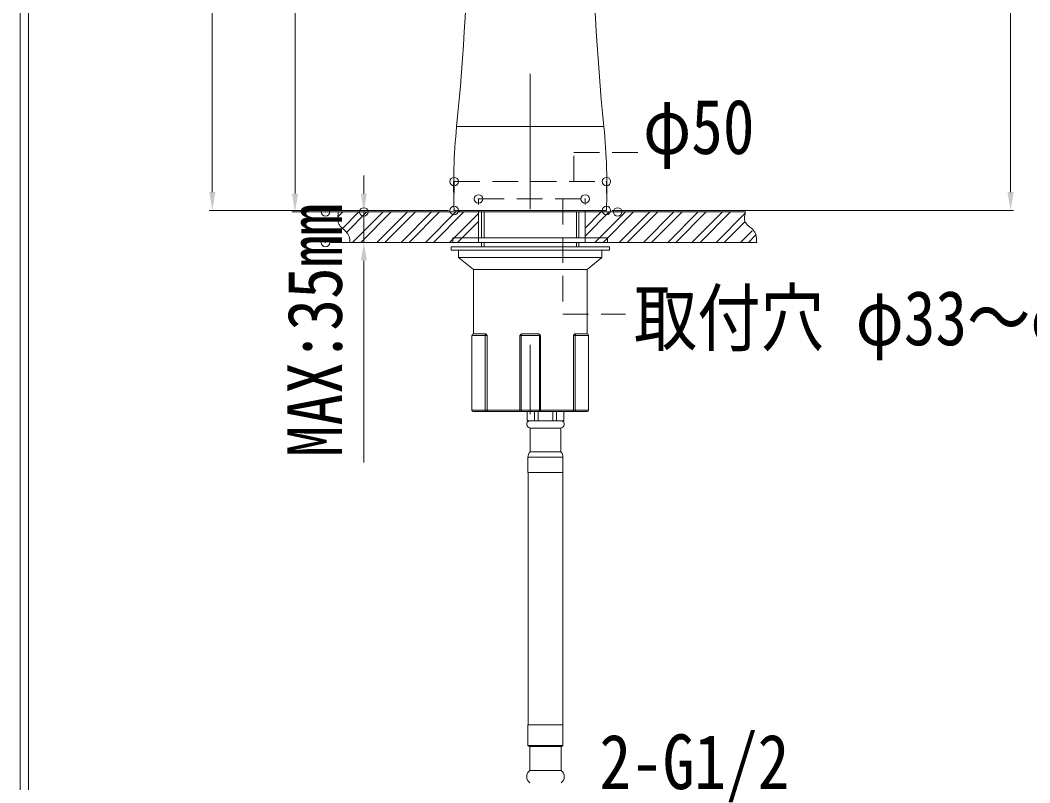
# Model space of a CAD drawing. Units: millimetres, scale not verified. Extents: x -973 to -442, y -383 to 383.
# Drawn here: x -972.9 to -641.5, y -250.2 to 0 of the extents above; entities that cross this region are included whole.
import ezdxf
from ezdxf.enums import TextEntityAlignment as Align

# ---------------------------------------------------------------- set-up
doc = ezdxf.new("R2010")
doc.units = ezdxf.units.MM
doc.header["$LTSCALE"] = 7
doc.header["$PDMODE"] = 32
doc.header["$PDSIZE"] = 2.8
doc.linetypes.add('DASHED1', pattern=[1.8, 1.2, -0.6])
doc.linetypes.add('USER1', pattern=[50.8, 31.75, -6.35, 6.35, -6.35])
for name, color, linetype, lineweight in [('0-0_0', 7, 'Continuous', 18), ('0-E_DEFAULT_1', 1, 'USER1', 18), ('1-0_ｳﾟｴ醯ﾟ', 4, 'Continuous', 18), ('1-4_ｴﾖﾊｵﾏﾟ', 3, 'Continuous', 18), ('1-5_02___PRT_ALL_AXES', 7, 'Continuous', 18)]:
    doc.layers.add(name, color=color, linetype=linetype, lineweight=lineweight)
doc.styles.add('ＭＳ ゴシック', font='')
doc.styles.get('ＭＳ ゴシック').set_extended_font_data('MS Gothic')

# ---------------------------------------------------------------- blocks, each defined once
blk = doc.blocks.new('X161')
at = {"layer": '1-0_ｳﾟｴ醯ﾟ'}
for p, q in [((-628.628, 290.661), (-627.035, 292.254)), ((-627.118, 286.868), (-621.731, 292.255)), ((-625.779, 285.556), (-619.079, 292.256)), ((-623.777, 282.255), (-613.775, 292.257)), ((-621.124, 282.256), (-611.123, 292.257)), ((-615.82, 282.257), (-605.819, 292.258)), ((-613.168, 282.257), (-603.167, 292.258)), ((-607.864, 282.258), (-597.862, 292.259)), ((-605.212, 282.258), (-595.21, 292.26)), ((-599.907, 282.259), (-589.906, 292.261)), ((-597.255, 282.26), (-587.254, 292.261)), ((-591.951, 282.261), (-582.47, 291.742)), ((-547.47, 284.316), (-539.516, 292.269)), ((-547.47, 286.967), (-542.169, 292.268)), ((-544.213, 282.269), (-534.212, 292.27)), ((-541.561, 282.27), (-531.56, 292.27)), ((-536.256, 282.271), (-526.256, 292.271)), ((-533.604, 282.271), (-523.604, 292.271)), ((-528.3, 282.272), (-518.3, 292.272)), ((-525.648, 282.273), (-515.648, 292.273)), ((-520.343, 282.274), (-510.344, 292.274)), ((-517.691, 282.274), (-507.691, 292.274)), ((-512.387, 282.276), (-502.387, 292.275)), ((-509.735, 282.276), (-499.735, 292.275)), ((-504.43, 282.277), (-494.889, 291.818)), ((-589.299, 282.261), (-582.47, 289.091)), ((-501.778, 282.278), (-494.931, 289.124)), ((-496.474, 282.279), (-492.658, 286.094)), ((-493.822, 282.279), (-491.474, 284.626))]:
    blk.add_line(p, q, dxfattribs=at)

msp = doc.modelspace()

# ---------------------------------------------------------------- linework, layer by layer
at = {"layer": '0-0_0', "color": 4, "linetype": 'DASHED1', "lineweight": 9}
for p, q in [((-830.46, -52.975), (-830.46, -56.809)), ((-822.462, -58.658), (-822.462, -60.484))]:
    msp.add_line(p, q, dxfattribs=at)
at = {"layer": '0-0_0'}
for p, q in [((-822.462, -72.919), (-822.462, -62.419)), ((-821.46, -71.419), (-821.46, -62.919)), ((-787.462, -72.919), (-787.462, -62.419)), ((-785.961, -72.916), (-731.12, -72.906)), ((-864.739, -72.931), (-825.158, -72.923)), ((-821.46, -74.419), (-821.46, -72.919)), ((-824.11, -102.919), (-824.11, -81.777)), ((-786.81, -102.919), (-786.81, -81.777)), ((-824.611, -103.419), (-824.611, -127.919)), ((-819.638, -103.419), (-824.611, -103.419)), ((-820.178, -102.919), (-824.111, -102.919)), ((-820.459, -102.92), (-820.473, -102.919)), ((-820.245, -127.919), (-820.245, -103.419)), ((-819.648, -103.403), (-819.638, -103.419)), ((-819.638, -127.919), (-819.638, -103.419)), ((-808.864, -103.419), (-808.864, -127.919)), ((-802.055, -103.419), (-808.864, -103.419)), ((-808.456, -103.419), (-808.456, -127.919)), ((-808.045, -102.919), (-808.02, -102.919)), ((-802.899, -102.919), (-808.02, -102.919)), ((-802.463, -127.919), (-802.463, -103.419)), ((-802.073, -103.401), (-802.055, -103.419)), ((-802.055, -127.919), (-802.055, -103.419)), ((-791.282, -103.419), (-791.282, -127.919)), ((-786.308, -103.419), (-791.282, -103.419)), ((-790.76, -102.919), (-790.741, -102.919)), ((-786.808, -102.919), (-790.741, -102.919)), ((-790.674, -103.419), (-790.674, -127.919)), ((-790.461, -102.92), (-790.446, -102.919)), ((-786.308, -103.419), (-786.308, -127.919)), ((-786.308, -127.919), (-824.611, -127.919)), ((-786.808, -128.419), (-824.111, -128.419)), ((-820.245, -127.933), (-820.245, -127.919)), ((-806.47, -128.419), (-806.47, -131.419)), ((-804.062, -128.419), (-804.062, -131.419)), ((-802.868, -128.419), (-802.868, -131.419)), ((-798.051, -128.419), (-798.051, -131.419)), ((-796.857, -128.419), (-796.857, -131.419)), ((-794.449, -128.419), (-794.449, -131.419)), ((-790.674, -127.933), (-790.674, -127.919)), ((-794.41, -131.419), (-806.51, -131.419))]:
    msp.add_line(p, q, dxfattribs=at)
at = {"layer": '0-0_0', "color": 2}
for p, q in [((-820.61, -71.419), (-820.61, -62.919)), ((-790.31, -71.419), (-790.31, -62.919)), ((-820.61, -74.419), (-820.61, -72.919)), ((-790.31, -74.419), (-790.31, -72.919))]:
    msp.add_line(p, q, dxfattribs=at)
at = {"layer": '0-0_0', "color": 4}
msp.add_line((-731.135, -72.607), (-731.12, -72.906), dxfattribs=at)
at = {"layer": '0-0_0'}
msp.add_lwpolyline([(-972.904, 382.669), (-972.904, -382.669), (-442.019, -382.669), (-442.019, 382.669)], close=True, dxfattribs=at)
for points in [[(-970.21, 350.975), (-970.21, 379.974), (-970.21, -379.974), (-444.714, -379.974), (-444.714, 379.974), (-970.21, 379.974)], [(-820.245, -103.419), (-820.245, -103.404), (-820.246, -103.39), (-820.246, -103.375), (-820.247, -103.361), (-820.248, -103.346), (-820.249, -103.331), (-820.25, -103.317), (-820.252, -103.303), (-820.253, -103.288), (-820.255, -103.274), (-820.257, -103.259), (-820.26, -103.245), (-820.262, -103.231), (-820.264, -103.217), (-820.267, -103.203), (-820.27, -103.189), (-820.273, -103.176), (-820.277, -103.162), (-820.281, -103.148), (-820.285, -103.134), (-820.289, -103.121), (-820.294, -103.107), (-820.3, -103.093), (-820.306, -103.079), (-820.312, -103.065), (-820.319, -103.051), (-820.327, -103.036), (-820.335, -103.022), (-820.343, -103.009), (-820.353, -102.996), (-820.362, -102.983), (-820.373, -102.971), (-820.383, -102.96), (-820.395, -102.95), (-820.406, -102.941), (-820.419, -102.933), (-820.432, -102.927), (-820.445, -102.923), (-820.459, -102.92)], [(-820.178, -102.919), (-820.159, -102.919), (-820.14, -102.922), (-820.122, -102.925), (-820.104, -102.93), (-820.086, -102.935), (-820.068, -102.942), (-820.051, -102.95), (-820.034, -102.959), (-820.017, -102.969), (-820, -102.979), (-819.984, -102.99), (-819.968, -103.002), (-819.952, -103.015), (-819.937, -103.028), (-819.922, -103.041), (-819.908, -103.055), (-819.894, -103.068), (-819.88, -103.083), (-819.867, -103.097), (-819.854, -103.111), (-819.842, -103.126), (-819.83, -103.14), (-819.818, -103.155), (-819.806, -103.17), (-819.795, -103.185), (-819.784, -103.2), (-819.773, -103.215), (-819.762, -103.23), (-819.752, -103.245), (-819.741, -103.261), (-819.73, -103.276), (-819.72, -103.292), (-819.709, -103.308), (-819.699, -103.323), (-819.689, -103.339), (-819.678, -103.355), (-819.668, -103.371), (-819.658, -103.387), (-819.648, -103.403)], [(-808.864, -103.419), (-808.846, -103.401), (-808.829, -103.383), (-808.811, -103.365), (-808.793, -103.347), (-808.776, -103.329), (-808.758, -103.311), (-808.74, -103.293), (-808.722, -103.275), (-808.703, -103.258), (-808.685, -103.241), (-808.667, -103.224), (-808.648, -103.207), (-808.629, -103.19), (-808.61, -103.174), (-808.59, -103.157), (-808.571, -103.142), (-808.551, -103.126), (-808.531, -103.111), (-808.511, -103.096), (-808.49, -103.082), (-808.469, -103.068), (-808.448, -103.054), (-808.427, -103.041), (-808.405, -103.028), (-808.383, -103.016), (-808.36, -103.005), (-808.337, -102.994), (-808.314, -102.983), (-808.291, -102.974), (-808.267, -102.965), (-808.244, -102.956), (-808.219, -102.949), (-808.195, -102.942), (-808.17, -102.936), (-808.146, -102.931), (-808.121, -102.927), (-808.096, -102.923), (-808.07, -102.921), (-808.045, -102.919)], [(-802.899, -102.919), (-802.874, -102.919), (-802.849, -102.921), (-802.824, -102.923), (-802.799, -102.927), (-802.774, -102.931), (-802.749, -102.936), (-802.724, -102.942), (-802.7, -102.949), (-802.676, -102.956), (-802.652, -102.965), (-802.628, -102.974), (-802.605, -102.983), (-802.582, -102.994), (-802.559, -103.005), (-802.537, -103.016), (-802.514, -103.028), (-802.493, -103.041), (-802.471, -103.054), (-802.45, -103.068), (-802.429, -103.082), (-802.408, -103.096), (-802.388, -103.111), (-802.368, -103.126), (-802.348, -103.142), (-802.329, -103.157), (-802.309, -103.174), (-802.29, -103.19), (-802.271, -103.207), (-802.253, -103.224), (-802.234, -103.241), (-802.216, -103.258), (-802.197, -103.275), (-802.179, -103.293), (-802.161, -103.311), (-802.144, -103.329), (-802.126, -103.347), (-802.108, -103.365), (-802.09, -103.383), (-802.073, -103.401)], [(-791.282, -103.419), (-791.271, -103.403), (-791.261, -103.387), (-791.251, -103.371), (-791.241, -103.355), (-791.23, -103.339), (-791.22, -103.323), (-791.21, -103.308), (-791.199, -103.292), (-791.189, -103.276), (-791.178, -103.261), (-791.168, -103.245), (-791.157, -103.23), (-791.146, -103.215), (-791.135, -103.2), (-791.124, -103.185), (-791.113, -103.17), (-791.101, -103.155), (-791.089, -103.14), (-791.077, -103.126), (-791.065, -103.111), (-791.052, -103.097), (-791.039, -103.083), (-791.025, -103.068), (-791.011, -103.055), (-790.997, -103.041), (-790.982, -103.028), (-790.967, -103.015), (-790.951, -103.002), (-790.935, -102.99), (-790.919, -102.979), (-790.902, -102.969), (-790.886, -102.959), (-790.868, -102.95), (-790.851, -102.942), (-790.833, -102.935), (-790.815, -102.93), (-790.797, -102.925), (-790.779, -102.922), (-790.76, -102.919)], [(-790.674, -103.419), (-790.674, -103.404), (-790.673, -103.39), (-790.673, -103.375), (-790.672, -103.361), (-790.671, -103.346), (-790.67, -103.331), (-790.669, -103.317), (-790.667, -103.303), (-790.666, -103.288), (-790.664, -103.274), (-790.662, -103.259), (-790.66, -103.245), (-790.657, -103.231), (-790.655, -103.217), (-790.652, -103.203), (-790.649, -103.189), (-790.646, -103.176), (-790.642, -103.162), (-790.639, -103.148), (-790.634, -103.134), (-790.63, -103.121), (-790.625, -103.107), (-790.619, -103.093), (-790.614, -103.079), (-790.607, -103.065), (-790.6, -103.051), (-790.592, -103.036), (-790.584, -103.022), (-790.576, -103.009), (-790.567, -102.996), (-790.557, -102.983), (-790.547, -102.971), (-790.536, -102.96), (-790.524, -102.95), (-790.513, -102.941), (-790.5, -102.933), (-790.488, -102.927), (-790.474, -102.923), (-790.461, -102.92)], [(-820.473, -128.419), (-820.459, -128.418), (-820.445, -128.415), (-820.432, -128.41), (-820.419, -128.404), (-820.406, -128.397), (-820.395, -128.388), (-820.383, -128.378), (-820.373, -128.367), (-820.362, -128.355), (-820.353, -128.342), (-820.343, -128.329), (-820.335, -128.315), (-820.327, -128.301), (-820.319, -128.287), (-820.312, -128.273), (-820.306, -128.259), (-820.3, -128.245), (-820.294, -128.231), (-820.289, -128.217), (-820.285, -128.203), (-820.281, -128.189), (-820.277, -128.176), (-820.273, -128.162), (-820.27, -128.148), (-820.267, -128.134), (-820.264, -128.12), (-820.262, -128.106), (-820.26, -128.092), (-820.257, -128.078), (-820.255, -128.064), (-820.253, -128.049), (-820.252, -128.035), (-820.25, -128.02), (-820.249, -128.006), (-820.248, -127.991), (-820.247, -127.977), (-820.246, -127.962), (-820.246, -127.948), (-820.245, -127.933)], [(-819.625, -128.048), (-819.627, -128.033), (-819.63, -128.019), (-819.632, -128.005), (-819.634, -127.991), (-819.635, -127.976), (-819.636, -127.962), (-819.637, -127.947), (-819.637, -127.933), (-819.638, -127.919)], [(-819.257, -128.419), (-819.272, -128.418), (-819.286, -128.417), (-819.301, -128.415), (-819.315, -128.413), (-819.329, -128.41), (-819.343, -128.406), (-819.357, -128.401), (-819.37, -128.396), (-819.384, -128.39), (-819.397, -128.384), (-819.41, -128.377), (-819.422, -128.369), (-819.434, -128.361), (-819.446, -128.353), (-819.457, -128.344), (-819.468, -128.335), (-819.479, -128.325), (-819.489, -128.315), (-819.499, -128.304), (-819.509, -128.293), (-819.518, -128.282), (-819.527, -128.271), (-819.536, -128.259), (-819.544, -128.247), (-819.552, -128.235), (-819.559, -128.223), (-819.566, -128.21), (-819.573, -128.197), (-819.579, -128.185), (-819.585, -128.171), (-819.591, -128.158), (-819.596, -128.145), (-819.602, -128.131), (-819.606, -128.117), (-819.611, -128.104), (-819.615, -128.09), (-819.618, -128.076), (-819.622, -128.062), (-819.625, -128.048)], [(-808.862, -128.016), (-808.863, -128.005), (-808.863, -127.994), (-808.863, -127.983), (-808.863, -127.973), (-808.863, -127.962), (-808.864, -127.951), (-808.864, -127.94), (-808.864, -127.93), (-808.864, -127.919)], [(-808.773, -128.419), (-808.782, -128.416), (-808.791, -128.41), (-808.798, -128.401), (-808.803, -128.39), (-808.808, -128.378), (-808.813, -128.367), (-808.817, -128.356), (-808.821, -128.345), (-808.824, -128.335), (-808.826, -128.325), (-808.829, -128.314), (-808.831, -128.304), (-808.833, -128.294), (-808.835, -128.284), (-808.837, -128.274), (-808.838, -128.264), (-808.84, -128.253), (-808.842, -128.243), (-808.843, -128.232), (-808.845, -128.222), (-808.846, -128.211), (-808.848, -128.2), (-808.849, -128.19), (-808.85, -128.179), (-808.851, -128.168), (-808.853, -128.157), (-808.854, -128.146), (-808.855, -128.135), (-808.856, -128.124), (-808.857, -128.113), (-808.857, -128.102), (-808.858, -128.091), (-808.859, -128.081), (-808.86, -128.07), (-808.86, -128.059), (-808.861, -128.048), (-808.861, -128.037), (-808.862, -128.027), (-808.862, -128.016)], [(-802.147, -128.419), (-802.137, -128.416), (-802.128, -128.41), (-802.122, -128.401), (-802.116, -128.39), (-802.111, -128.378), (-802.106, -128.367), (-802.102, -128.356), (-802.099, -128.345), (-802.096, -128.335), (-802.093, -128.325), (-802.09, -128.314), (-802.088, -128.304), (-802.086, -128.294), (-802.084, -128.284), (-802.082, -128.274), (-802.081, -128.264), (-802.079, -128.253), (-802.077, -128.243), (-802.076, -128.232), (-802.074, -128.222), (-802.073, -128.211), (-802.072, -128.2), (-802.07, -128.19), (-802.069, -128.179), (-802.068, -128.168), (-802.067, -128.157), (-802.066, -128.146), (-802.064, -128.135), (-802.064, -128.124), (-802.063, -128.113), (-802.062, -128.102), (-802.061, -128.091), (-802.06, -128.081), (-802.06, -128.07), (-802.059, -128.059), (-802.058, -128.048), (-802.058, -128.037), (-802.057, -128.027), (-802.057, -128.016)], [(-802.057, -128.016), (-802.057, -128.005), (-802.056, -127.994), (-802.056, -127.983), (-802.056, -127.973), (-802.056, -127.962), (-802.056, -127.951), (-802.055, -127.94), (-802.055, -127.93), (-802.055, -127.919)], [(-791.662, -128.419), (-791.647, -128.418), (-791.633, -128.417), (-791.619, -128.415), (-791.604, -128.413), (-791.59, -128.41), (-791.576, -128.406), (-791.562, -128.401), (-791.549, -128.396), (-791.535, -128.39), (-791.522, -128.384), (-791.509, -128.377), (-791.497, -128.369), (-791.485, -128.361), (-791.473, -128.353), (-791.462, -128.344), (-791.451, -128.335), (-791.44, -128.325), (-791.43, -128.315), (-791.42, -128.304), (-791.41, -128.293), (-791.401, -128.282), (-791.392, -128.271), (-791.383, -128.259), (-791.375, -128.247), (-791.367, -128.235), (-791.36, -128.223), (-791.353, -128.21), (-791.346, -128.197), (-791.34, -128.185), (-791.334, -128.171), (-791.328, -128.158), (-791.323, -128.145), (-791.318, -128.131), (-791.313, -128.117), (-791.309, -128.104), (-791.305, -128.09), (-791.301, -128.076), (-791.298, -128.062), (-791.294, -128.048)], [(-791.294, -128.048), (-791.292, -128.033), (-791.289, -128.019), (-791.287, -128.005), (-791.286, -127.991), (-791.284, -127.976), (-791.283, -127.962), (-791.282, -127.947), (-791.282, -127.933), (-791.282, -127.919)], [(-790.446, -128.419), (-790.461, -128.418), (-790.474, -128.415), (-790.488, -128.41), (-790.5, -128.404), (-790.513, -128.397), (-790.524, -128.388), (-790.536, -128.378), (-790.547, -128.367), (-790.557, -128.355), (-790.567, -128.342), (-790.576, -128.329), (-790.584, -128.315), (-790.592, -128.301), (-790.6, -128.287), (-790.607, -128.273), (-790.614, -128.259), (-790.619, -128.245), (-790.625, -128.231), (-790.63, -128.217), (-790.634, -128.203), (-790.639, -128.189), (-790.642, -128.176), (-790.646, -128.162), (-790.649, -128.148), (-790.652, -128.134), (-790.655, -128.12), (-790.657, -128.106), (-790.66, -128.092), (-790.662, -128.078), (-790.664, -128.064), (-790.666, -128.049), (-790.667, -128.035), (-790.669, -128.02), (-790.67, -128.006), (-790.671, -127.991), (-790.672, -127.977), (-790.673, -127.962), (-790.673, -127.948), (-790.674, -127.933)]]:
    msp.add_lwpolyline(points, dxfattribs=at)
at = {"layer": '0-0_0', "color": 4, "linetype": 'DASHED1', "lineweight": 9}
for points in [[(-791.152, -52.932), (-791.152, -43.423), (-767.912, -43.423)], [(-830.46, -52.975), (-780.46, -52.975), (-780.46, -56.809)], [(-822.462, -58.658), (-787.462, -58.658), (-787.462, -60.484)], [(-794.751, -58.66), (-794.751, -96.424), (-774.14, -96.424)]]:
    msp.add_lwpolyline(points, dxfattribs=at)
at = {"layer": '0-0_0', "color": 4}
msp.add_lwpolyline([(-734.821, -62.927), (-734.885, -63.232), (-734.947, -63.536), (-735.004, -63.838), (-735.053, -64.137), (-735.093, -64.432), (-735.119, -64.722), (-735.13, -65.005), (-735.124, -65.281), (-735.097, -65.548), (-735.048, -65.806), (-734.973, -66.053), (-734.871, -66.289), (-734.74, -66.514), (-734.585, -66.728), (-734.409, -66.934), (-734.215, -67.133), (-734.007, -67.327), (-733.788, -67.517), (-733.562, -67.704), (-733.331, -67.891), (-733.101, -68.079), (-732.873, -68.269), (-732.651, -68.463), (-732.44, -68.663), (-732.242, -68.87), (-732.06, -69.085), (-731.899, -69.311), (-731.759, -69.547), (-731.638, -69.793), (-731.534, -70.048), (-731.447, -70.31), (-731.374, -70.58), (-731.314, -70.857), (-731.265, -71.139), (-731.226, -71.426), (-731.195, -71.717), (-731.171, -72.012), (-731.151, -72.308), (-731.135, -72.607)], dxfattribs=at)
at = {"layer": '0-0_0'}
for centre, start, end in [((-824.111, -103.419), 90, 180), ((-807.956, -103.418), 90.04367, 180.03076), ((-802.963, -103.418), 359.96924, 89.95633), ((-786.808, -103.419), 0, 90), ((-824.111, -127.919), 180, 270), ((-807.956, -127.919), 179.96924, 269.95633), ((-802.963, -127.919), 270.04367, 0.03076), ((-786.808, -127.919), 270, 0)]:
    msp.add_arc(centre, 0.5, start, end, dxfattribs=at)
at = {"layer": '0-0_0', "color": 6}
for p in [(-830.46, -52.975), (-780.46, -52.975), (-822.462, -58.658)]:
    msp.add_point(p, dxfattribs=at)
at = {"layer": '0-0_0', "color": 4}
msp.add_point((-787.462, -58.658), dxfattribs=at)
at = {"layer": '0-E_DEFAULT_1'}
msp.add_line((-805.46, 249.116), (-805.46, -129.289), dxfattribs=at)
at = {"layer": '1-0_ｳﾟｴ醯ﾟ', "color": 7, "lineweight": 15}
for p, q in [((-868.437, -62.931), (-822.462, -62.924)), ((-785.961, -62.917), (-734.821, -62.927))]:
    msp.add_line(p, q, dxfattribs=at)
at = {"layer": '1-0_ｳﾟｴ醯ﾟ'}
msp.add_line((-864.72, -72.643), (-864.739, -72.931), dxfattribs=at)
msp.add_lwpolyline([(-868.437, -62.931), (-868.48, -63.235), (-868.521, -63.538), (-868.559, -63.84), (-868.592, -64.14), (-868.618, -64.437), (-868.635, -64.731), (-868.642, -65.022), (-868.638, -65.307), (-868.62, -65.588), (-868.586, -65.862), (-868.536, -66.13), (-868.467, -66.391), (-868.377, -66.644), (-868.266, -66.889), (-868.132, -67.125), (-867.979, -67.354), (-867.809, -67.576), (-867.624, -67.792), (-867.427, -68.004), (-867.222, -68.212), (-867.009, -68.417), (-866.793, -68.621), (-866.576, -68.824), (-866.36, -69.027), (-866.148, -69.232), (-865.942, -69.438), (-865.746, -69.648), (-865.562, -69.862), (-865.392, -70.082), (-865.239, -70.307), (-865.107, -70.539), (-864.995, -70.78), (-864.904, -71.027), (-864.832, -71.282), (-864.778, -71.543), (-864.741, -71.81), (-864.72, -72.082), (-864.713, -72.36), (-864.72, -72.643)], dxfattribs=at)
at = {"layer": '1-4_ｴﾖﾊｵﾏﾟ'}
for p, q in [((-909.829, -56.419), (-909.829, 254.821)), ((-882.688, -56.919), (-882.688, 191.581)), ((-647.771, -56.419), (-647.771, 156.589)), ((-860.082, -56.929), (-860.082, -50.929)), ((-832.26, -62.419), (-910.829, -62.419)), ((-778.562, -62.919), (-883.688, -62.919)), ((-870.906, -62.929), (-859.082, -62.929)), ((-860.082, -62.929), (-860.082, -72.929)), ((-778.66, -62.419), (-646.771, -62.419)), ((-870.906, -72.929), (-859.082, -72.929)), ((-860.082, -78.929), (-860.082, -145.195))]:
    msp.add_line(p, q, dxfattribs=at)
at = {"layer": '1-4_ｴﾖﾊｵﾏﾟ', "color": 7}
for p in [(-872.706, -62.929), (-860.082, -62.929), (-830.46, -62.419), (-780.46, -62.419), (-776.762, -62.919), (-872.706, -72.929)]:
    msp.add_point(p, dxfattribs=at)
at = {"layer": '1-4_ｴﾖﾊｵﾏﾟ'}
for points in [[(-910.829, -56.419), (-908.829, -56.419), (-909.829, -62.419)], [(-883.688, -56.919), (-881.688, -56.919), (-882.688, -62.919)], [(-861.082, -56.929), (-859.082, -56.929), (-860.082, -62.929)], [(-648.771, -56.419), (-646.771, -56.419), (-647.771, -62.419)], [(-861.082, -78.929), (-859.082, -78.929), (-860.082, -72.929)]]:
    msp.add_solid(points, dxfattribs=at)
at = {"layer": '1-5_02___PRT_ALL_AXES'}
for p, q in [((-829.629, -34.89), (-781.291, -34.89)), ((-830.46, -62.419), (-780.46, -62.419)), ((-828.71, -62.419), (-828.71, -62.919)), ((-782.21, -62.919), (-828.71, -62.919)), ((-821.46, -62.919), (-821.46, -71.419)), ((-789.46, -62.919), (-789.46, -71.419)), ((-782.21, -62.419), (-782.21, -62.919)), ((-830.86, -71.419), (-830.86, -72.919)), ((-830.86, -71.419), (-780.06, -71.419)), ((-780.06, -71.419), (-780.06, -72.919)), ((-831.46, -74.419), (-831.46, -75.419)), ((-779.46, -74.419), (-831.46, -74.419)), ((-779.46, -75.419), (-831.46, -75.419)), ((-830.86, -72.919), (-780.06, -72.919)), ((-828.96, -75.419), (-828.96, -77.919)), ((-821.46, -72.919), (-821.46, -74.419)), ((-789.46, -72.919), (-789.46, -74.419)), ((-781.96, -75.419), (-781.96, -77.919)), ((-779.46, -74.419), (-779.46, -75.419)), ((-828.96, -77.919), (-781.96, -77.919)), ((-824.11, -81.777), (-828.96, -77.919)), ((-781.96, -77.919), (-786.81, -81.777)), ((-824.11, -81.777), (-824.11, -102.919)), ((-824.11, -81.777), (-786.81, -81.777)), ((-786.81, -81.777), (-786.81, -102.919)), ((-806.51, -131.419), (-806.51, -128.419)), ((-794.41, -131.419), (-794.41, -128.419)), ((-795.41, -133.829), (-805.51, -133.829)), ((-805.51, -141.629), (-805.51, -133.829)), ((-795.41, -141.629), (-795.41, -133.829)), ((-795.41, -141.629), (-805.51, -141.629)), ((-794.71, -143.429), (-806.21, -143.429)), ((-806.21, -148.429), (-806.21, -143.429)), ((-794.71, -148.429), (-794.71, -143.429)), ((-806.21, -148.429), (-794.71, -148.429)), ((-806.135, -231.235), (-806.135, -148.429)), ((-794.785, -231.235), (-794.785, -148.429)), ((-806.21, -231.235), (-794.71, -231.235)), ((-806.21, -238.035), (-806.21, -231.235)), ((-794.71, -238.035), (-794.71, -231.235)), ((-794.71, -238.035), (-806.21, -238.035)), ((-805.61, -238.356), (-806.21, -238.035)), ((-795.31, -238.356), (-805.61, -238.356)), ((-805.61, -246.256), (-805.61, -238.356)), ((-795.31, -238.356), (-794.71, -238.035)), ((-795.31, -246.256), (-795.31, -238.356)), ((-795.31, -246.256), (-805.61, -246.256))]:
    msp.add_line(p, q, dxfattribs=at)
for centre, radius, start, end in [((-1675.46, 49.193), 850, 354.32293, 3.96835), ((64.54, 49.193), 850, 176.03165, 185.67707), ((-630.61, -54.674), 200, 174.32293, 182.21919), ((-980.31, -54.674), 200, 357.78081, 5.67707), ((-805.351, -132.581), 1.258, 112.58928, 262.77008), ((-795.568, -132.581), 1.258, 277.22992, 67.41072), ((-803.545, -143.429), 2.664, 137.49899, 180), ((-797.374, -143.429), 2.664, 0, 42.50101), ((-803.405, -233.514), 5.32, 238.17978, 245.51382), ((-797.515, -233.514), 5.32, 294.48618, 301.82022), ((-804.178, -248.252), 2.457, 125.64868, 234.35132), ((-796.742, -248.252), 2.457, 305.64868, 54.35132)]:
    msp.add_arc(centre, radius, start, end, dxfattribs=at)

# ---------------------------------------------------------------- block references
at = {"layer": '1-0_ｳﾟｴ醯ﾟ'}
msp.add_blockref('X161', (-239.992, -355.185), dxfattribs=at)

# ---------------------------------------------------------------- texts
at = {"layer": '0-0_0', "style": 'ＭＳ ゴシック', "width": 0.85}
for s, p in [('φ50', (-768.4, -49.291)), ('取付穴 φ33～φ35', (-771.472, -112.064))]:
    msp.add_text(s, height=17.96, dxfattribs=at).set_placement(p, align=Align.BOTTOM_LEFT)
at = {"layer": '1-4_ｴﾖﾊｵﾏﾟ', "color": 7, "style": 'ＭＳ ゴシック', "width": 0.85}
msp.add_text('MAX:35mm', height=17.96, rotation=90, dxfattribs=at).set_placement((-861.882, -143.395), align=Align.BOTTOM_LEFT)
msp.add_text('2-G1/2', height=17.96, dxfattribs=at).set_placement((-782.745, -257.706), align=Align.BOTTOM_LEFT)

doc.saveas('drawing.dxf')
